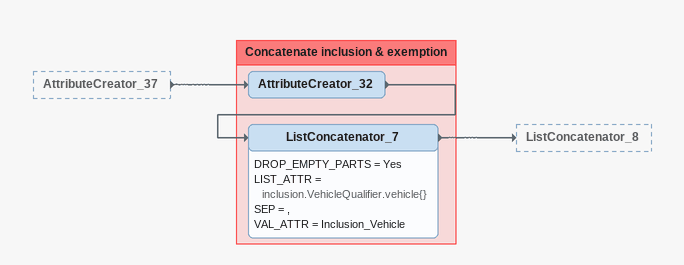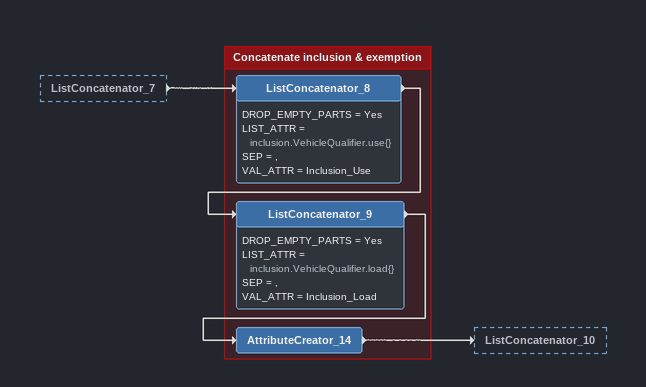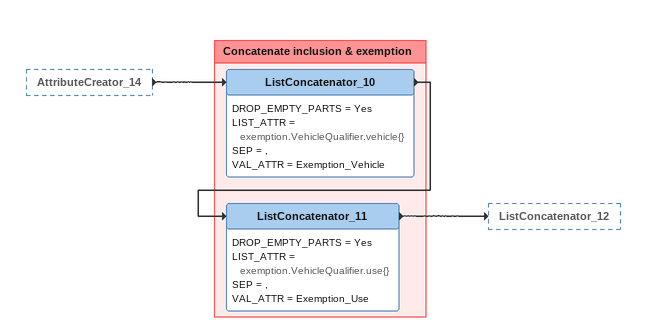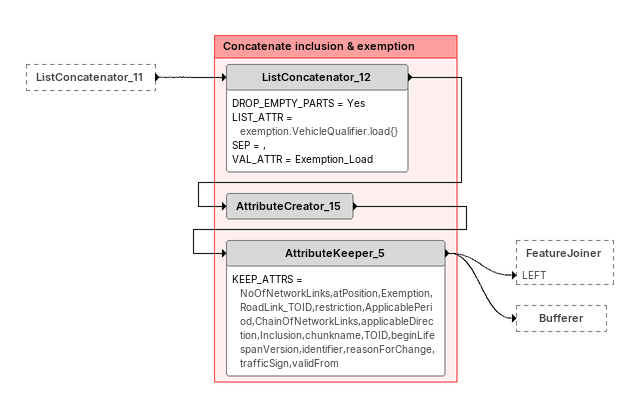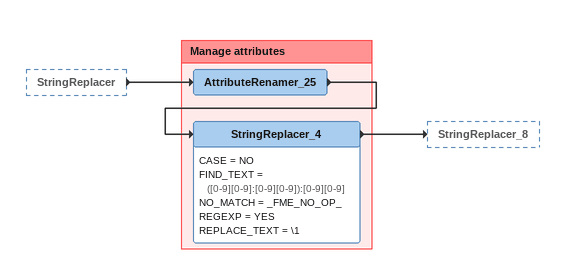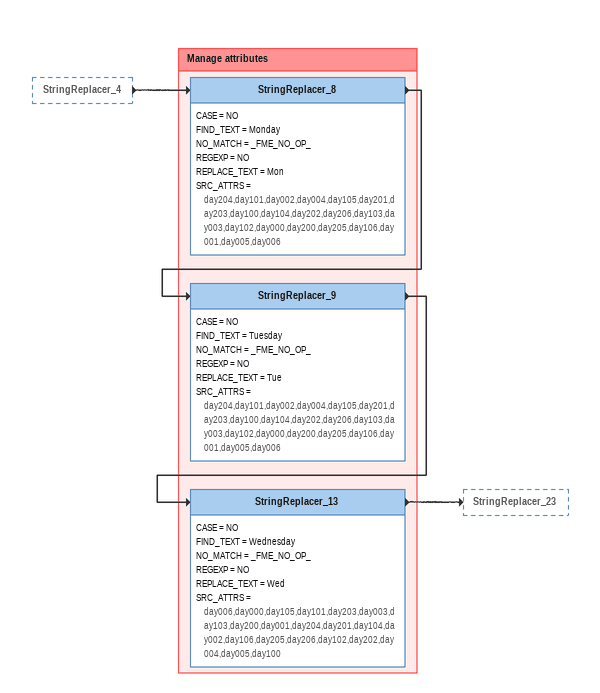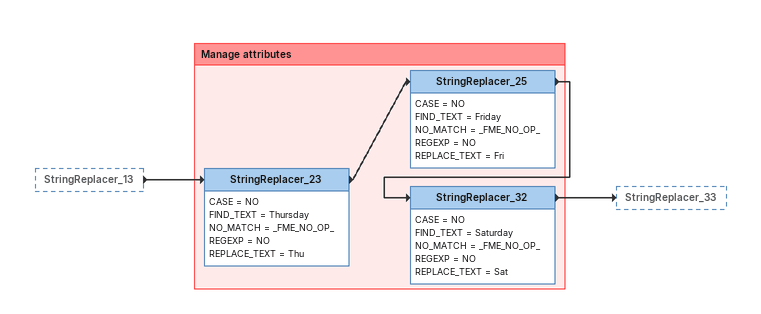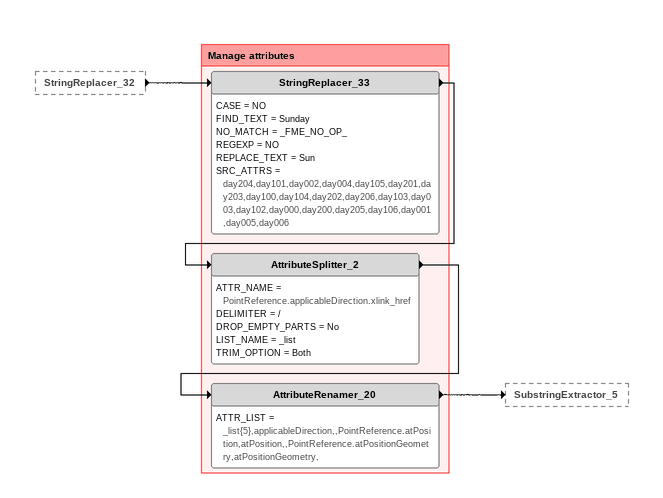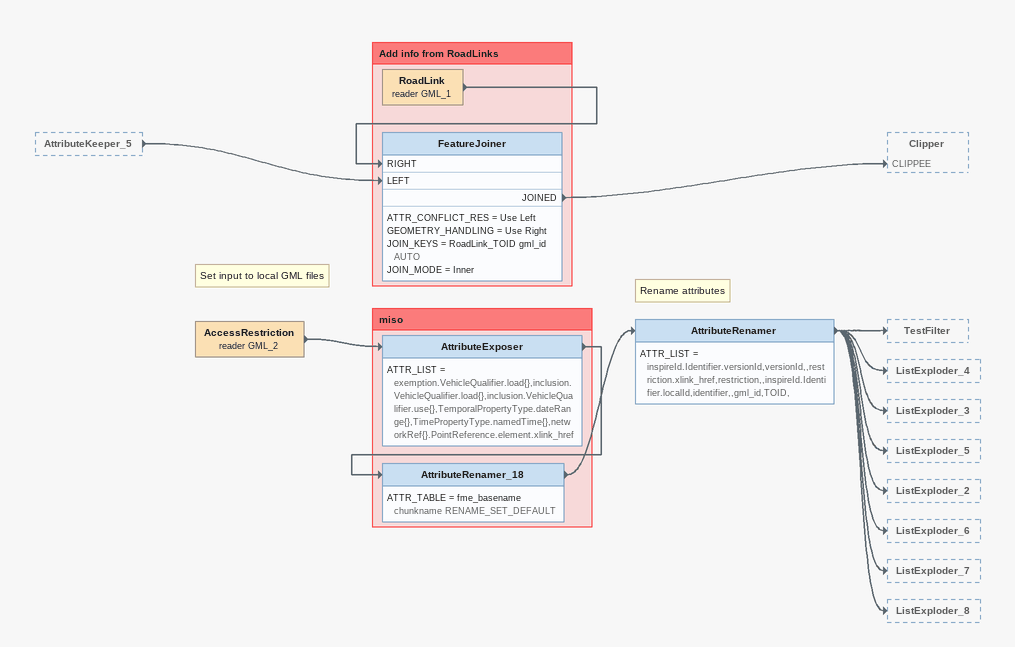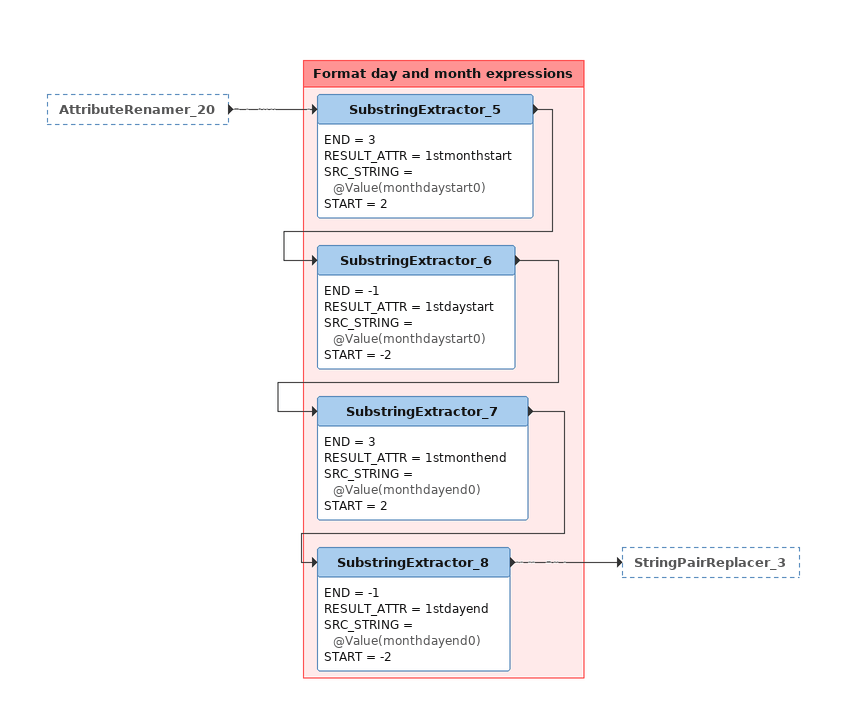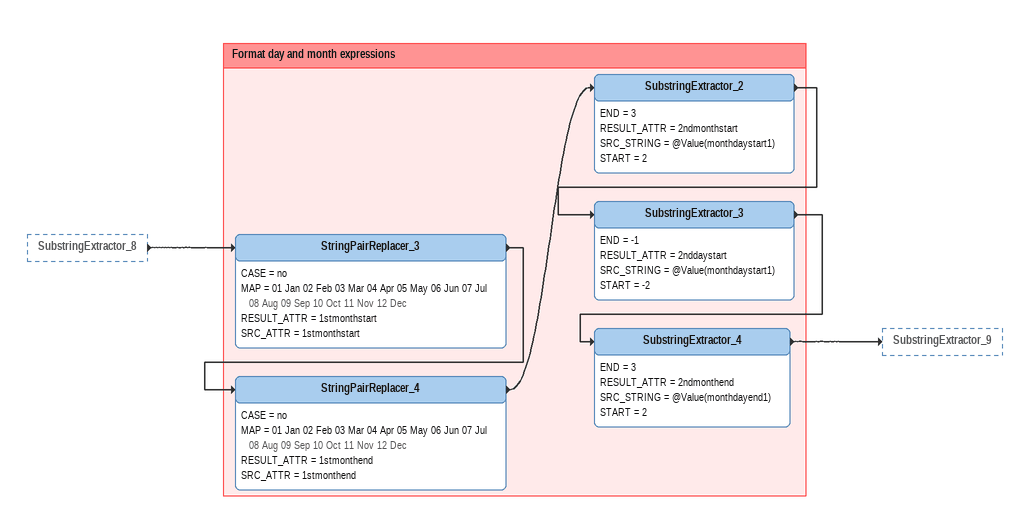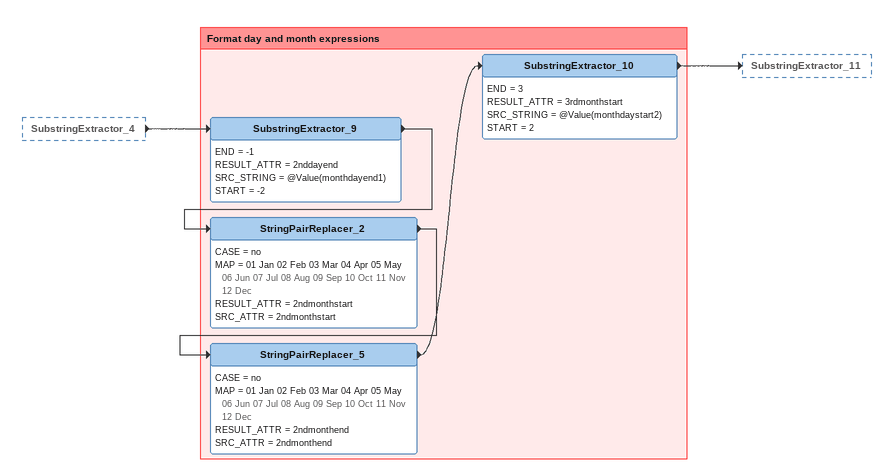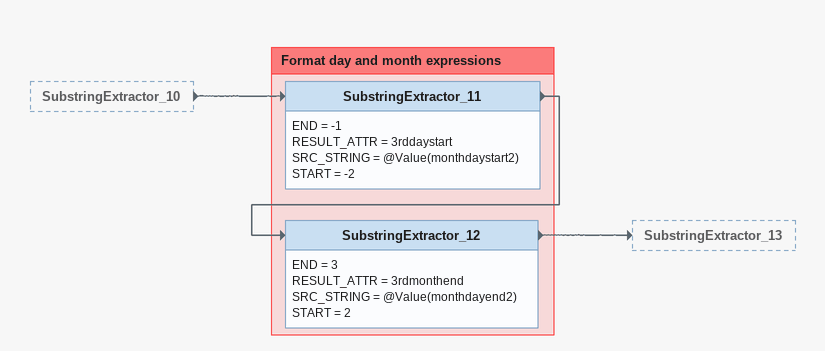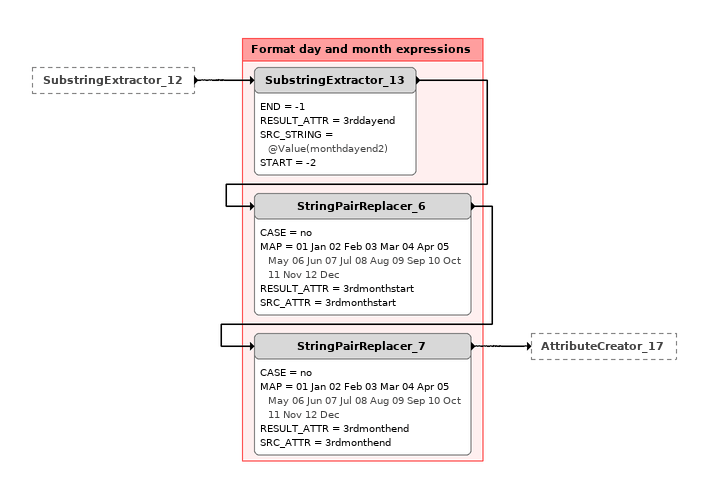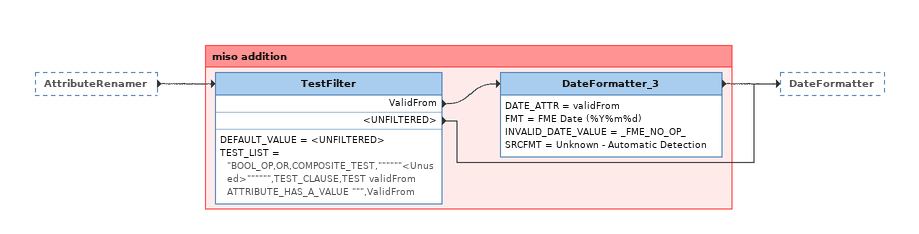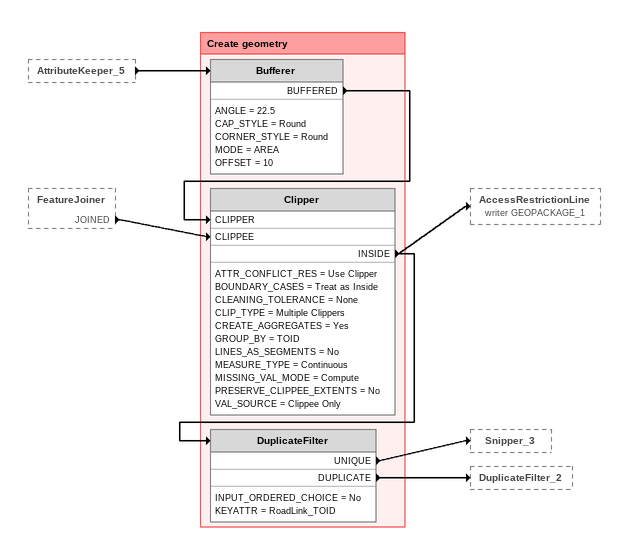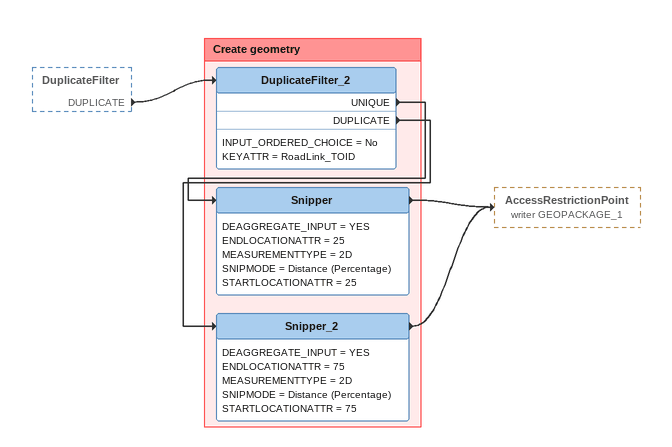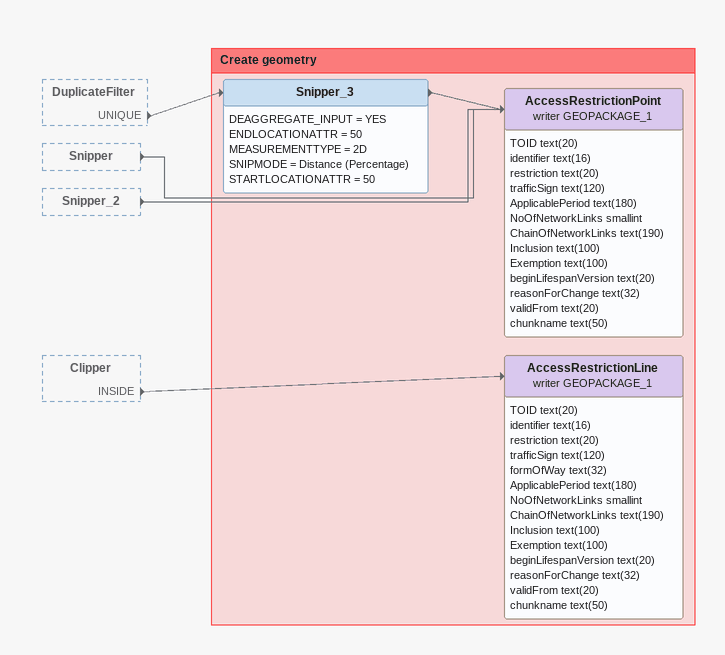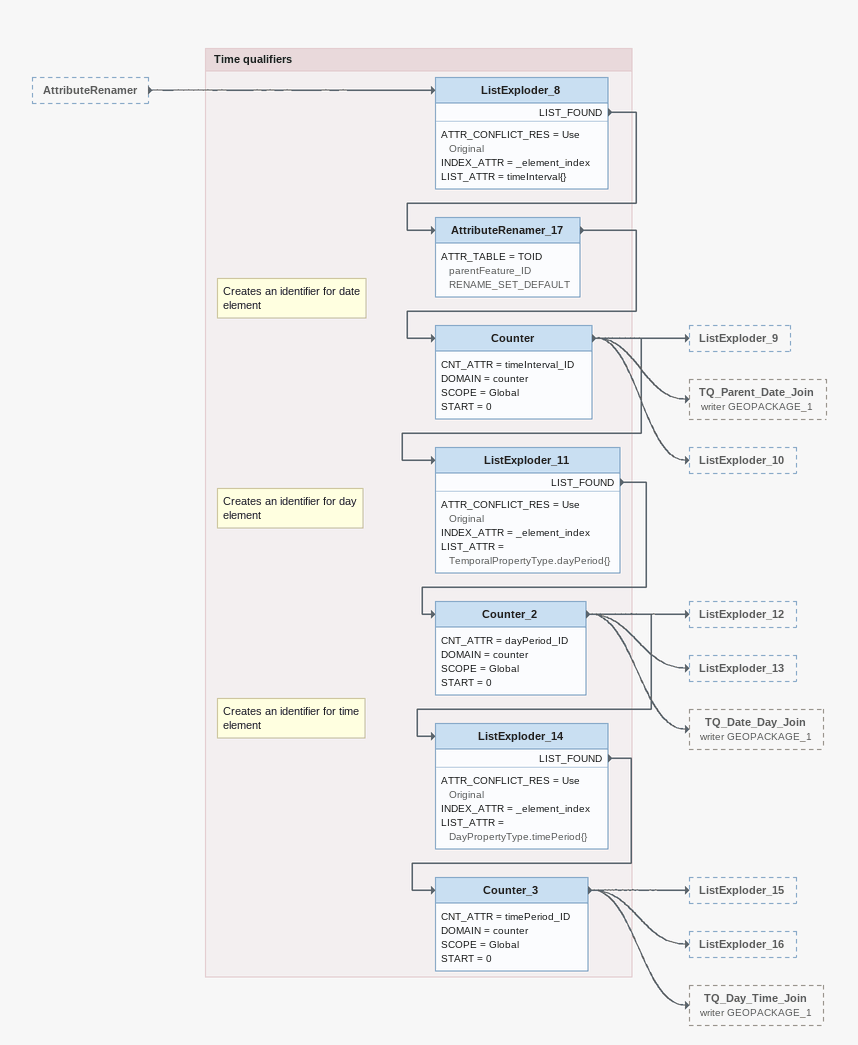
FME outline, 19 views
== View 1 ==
AttributeCreator_37 [outside]
    -> AttributeCreator_32

Bookmark: Concatenate inclusion & exemption
AttributeCreator_32
    -> ListConcatenator_7
ListConcatenator_7
    DROP_EMPTY_PARTS = Yes
    LIST_ATTR = inclusion.VehicleQualifier.vehicle{}
    SEP = ,
    VAL_ATTR = Inclusion_Vehicle
    -> ListConcatenator_8

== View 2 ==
ListConcatenator_7 [outside]
    -> ListConcatenator_8

Bookmark: Concatenate inclusion & exemption
ListConcatenator_8
    DROP_EMPTY_PARTS = Yes
    LIST_ATTR = inclusion.VehicleQualifier.use{}
    SEP = ,
    VAL_ATTR = Inclusion_Use
    -> ListConcatenator_9
ListConcatenator_9
    DROP_EMPTY_PARTS = Yes
    LIST_ATTR = inclusion.VehicleQualifier.load{}
    SEP = ,
    VAL_ATTR = Inclusion_Load
    -> AttributeCreator_14
AttributeCreator_14
    -> ListConcatenator_10

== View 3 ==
AttributeCreator_14 [outside]
    -> ListConcatenator_10

Bookmark: Concatenate inclusion & exemption
ListConcatenator_10
    DROP_EMPTY_PARTS = Yes
    LIST_ATTR = exemption.VehicleQualifier.vehicle{}
    SEP = ,
    VAL_ATTR = Exemption_Vehicle
    -> ListConcatenator_11
ListConcatenator_11
    DROP_EMPTY_PARTS = Yes
    LIST_ATTR = exemption.VehicleQualifier.use{}
    SEP = ,
    VAL_ATTR = Exemption_Use
    -> ListConcatenator_12

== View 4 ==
ListConcatenator_11 [outside]
    -> ListConcatenator_12

Bookmark: Concatenate inclusion & exemption
ListConcatenator_12
    DROP_EMPTY_PARTS = Yes
    LIST_ATTR = exemption.VehicleQualifier.load{}
    SEP = ,
    VAL_ATTR = Exemption_Load
    -> AttributeCreator_15
AttributeCreator_15
    -> AttributeKeeper_5
AttributeKeeper_5
    KEEP_ATTRS = NoOfNetworkLinks,atPosition,Exemption,RoadLink_TOID,restriction,ApplicablePeriod,ChainOfNetworkLinks,applicableDirection,Inclusion,chunkname,TOID,beginLifespanVersion,identifier,reasonForChange,trafficSign,validFrom
    -> FeatureJoiner [LEFT]
    -> Bufferer

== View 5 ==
StringReplacer [outside]
    -> AttributeRenamer_25

Bookmark: Manage attributes
AttributeRenamer_25
    -> StringReplacer_4
StringReplacer_4
    CASE = NO
    FIND_TEXT = ([0-9][0-9]:[0-9][0-9]):[0-9][0-9]
    NO_MATCH = _FME_NO_OP_
    REGEXP = YES
    REPLACE_TEXT = \1
    -> StringReplacer_8

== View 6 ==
StringReplacer_4 [outside]
    -> StringReplacer_8

Bookmark: Manage attributes
StringReplacer_8
    CASE = NO
    FIND_TEXT = Monday
    NO_MATCH = _FME_NO_OP_
    REGEXP = NO
    REPLACE_TEXT = Mon
    SRC_ATTRS = day204,day101,day002,day004,day105,day201,day203,day100,day104,day202,day206,day103,day003,day102,day000,day200,day205,day106,day001,day005,day006
    -> StringReplacer_9
StringReplacer_9
    CASE = NO
    FIND_TEXT = Tuesday
    NO_MATCH = _FME_NO_OP_
    REGEXP = NO
    REPLACE_TEXT = Tue
    SRC_ATTRS = day204,day101,day002,day004,day105,day201,day203,day100,day104,day202,day206,day103,day003,day102,day000,day200,day205,day106,day001,day005,day006
    -> StringReplacer_13
StringReplacer_13
    CASE = NO
    FIND_TEXT = Wednesday
    NO_MATCH = _FME_NO_OP_
    REGEXP = NO
    REPLACE_TEXT = Wed
    SRC_ATTRS = day006,day000,day105,day101,day203,day003,day103,day200,day001,day204,day201,day104,day002,day106,day205,day206,day102,day202,day004,day005,day100
    -> StringReplacer_23

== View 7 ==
StringReplacer_13 [outside]
    -> StringReplacer_23

Bookmark: Manage attributes
StringReplacer_23
    CASE = NO
    FIND_TEXT = Thursday
    NO_MATCH = _FME_NO_OP_
    REGEXP = NO
    REPLACE_TEXT = Thu
    -> StringReplacer_25
StringReplacer_25
    CASE = NO
    FIND_TEXT = Friday
    NO_MATCH = _FME_NO_OP_
    REGEXP = NO
    REPLACE_TEXT = Fri
    -> StringReplacer_32
StringReplacer_32
    CASE = NO
    FIND_TEXT = Saturday
    NO_MATCH = _FME_NO_OP_
    REGEXP = NO
    REPLACE_TEXT = Sat
    -> StringReplacer_33

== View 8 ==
StringReplacer_32 [outside]
    -> StringReplacer_33

Bookmark: Manage attributes
StringReplacer_33
    CASE = NO
    FIND_TEXT = Sunday
    NO_MATCH = _FME_NO_OP_
    REGEXP = NO
    REPLACE_TEXT = Sun
    SRC_ATTRS = day204,day101,day002,day004,day105,day201,day203,day100,day104,day202,day206,day103,day003,day102,day000,day200,day205,day106,day001,day005,day006
    -> AttributeSplitter_2
AttributeSplitter_2
    ATTR_NAME = PointReference.applicableDirection.xlink_href
    DELIMITER = /
    DROP_EMPTY_PARTS = No
    LIST_NAME = _list
    TRIM_OPTION = Both
    -> AttributeRenamer_20
AttributeRenamer_20
    ATTR_LIST = _list{5},applicableDirection,,PointReference.atPosition,atPosition,,PointReference.atPositionGeometry,atPositionGeometry,
    -> SubstringExtractor_5

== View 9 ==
AttributeKeeper_5 [outside]
    -> FeatureJoiner [LEFT]
Note: Set input to local GML files
AccessRestriction (reader GML_2)
    -> AttributeExposer
Note: Rename attributes
AttributeRenamer
    ATTR_LIST = inspireId.Identifier.versionId,versionId,,restriction.xlink_href,restriction,,inspireId.Identifier.localId,identifier,,gml_id,TOID,
    -> TestFilter
    -> ListExploder_4
    -> ListExploder_3
    -> ListExploder_5
    -> ListExploder_2
    -> ListExploder_6
    -> ListExploder_7
    -> ListExploder_8

Bookmark: miso
AttributeExposer
    ATTR_LIST = exemption.VehicleQualifier.load{},inclusion.VehicleQualifier.load{},inclusion.VehicleQualifier.use{},TemporalPropertyType.dateRange{},TimePropertyType.namedTime{},networkRef{}.PointReference.element.xlink_href
    -> AttributeRenamer_18
AttributeRenamer_18
    ATTR_TABLE = fme_basename chunkname RENAME_SET_DEFAULT
    -> AttributeRenamer

Bookmark: Add info from RoadLinks
RoadLink (reader GML_1)
    -> FeatureJoiner [RIGHT]
FeatureJoiner
    ATTR_CONFLICT_RES = Use Left
    GEOMETRY_HANDLING = Use Right
    JOIN_KEYS = RoadLink_TOID gml_id AUTO
    JOIN_MODE = Inner
    JOINED -> Clipper [CLIPPEE]

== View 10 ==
AttributeRenamer_20 [outside]
    -> SubstringExtractor_5

Bookmark: Format day and month expressions
SubstringExtractor_5
    END = 3
    RESULT_ATTR = 1stmonthstart
    SRC_STRING = @Value(monthdaystart0)
    START = 2
    -> SubstringExtractor_6
SubstringExtractor_6
    END = -1
    RESULT_ATTR = 1stdaystart
    SRC_STRING = @Value(monthdaystart0)
    START = -2
    -> SubstringExtractor_7
SubstringExtractor_7
    END = 3
    RESULT_ATTR = 1stmonthend
    SRC_STRING = @Value(monthdayend0)
    START = 2
    -> SubstringExtractor_8
SubstringExtractor_8
    END = -1
    RESULT_ATTR = 1stdayend
    SRC_STRING = @Value(monthdayend0)
    START = -2
    -> StringPairReplacer_3

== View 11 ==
SubstringExtractor_8 [outside]
    -> StringPairReplacer_3

Bookmark: Format day and month expressions
StringPairReplacer_3
    CASE = no
    MAP = 01 Jan 02 Feb 03 Mar 04 Apr 05 May 06 Jun 07 Jul 08 Aug 09 Sep 10 Oct 11 Nov 12 Dec
    RESULT_ATTR = 1stmonthstart
    SRC_ATTR = 1stmonthstart
    -> StringPairReplacer_4
StringPairReplacer_4
    CASE = no
    MAP = 01 Jan 02 Feb 03 Mar 04 Apr 05 May 06 Jun 07 Jul 08 Aug 09 Sep 10 Oct 11 Nov 12 Dec
    RESULT_ATTR = 1stmonthend
    SRC_ATTR = 1stmonthend
    -> SubstringExtractor_2
SubstringExtractor_2
    END = 3
    RESULT_ATTR = 2ndmonthstart
    SRC_STRING = @Value(monthdaystart1)
    START = 2
    -> SubstringExtractor_3
SubstringExtractor_3
    END = -1
    RESULT_ATTR = 2nddaystart
    SRC_STRING = @Value(monthdaystart1)
    START = -2
    -> SubstringExtractor_4
SubstringExtractor_4
    END = 3
    RESULT_ATTR = 2ndmonthend
    SRC_STRING = @Value(monthdayend1)
    START = 2
    -> SubstringExtractor_9

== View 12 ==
SubstringExtractor_4 [outside]
    -> SubstringExtractor_9

Bookmark: Format day and month expressions
SubstringExtractor_9
    END = -1
    RESULT_ATTR = 2nddayend
    SRC_STRING = @Value(monthdayend1)
    START = -2
    -> StringPairReplacer_2
StringPairReplacer_2
    CASE = no
    MAP = 01 Jan 02 Feb 03 Mar 04 Apr 05 May 06 Jun 07 Jul 08 Aug 09 Sep 10 Oct 11 Nov 12 Dec
    RESULT_ATTR = 2ndmonthstart
    SRC_ATTR = 2ndmonthstart
    -> StringPairReplacer_5
StringPairReplacer_5
    CASE = no
    MAP = 01 Jan 02 Feb 03 Mar 04 Apr 05 May 06 Jun 07 Jul 08 Aug 09 Sep 10 Oct 11 Nov 12 Dec
    RESULT_ATTR = 2ndmonthend
    SRC_ATTR = 2ndmonthend
    -> SubstringExtractor_10
SubstringExtractor_10
    END = 3
    RESULT_ATTR = 3rdmonthstart
    SRC_STRING = @Value(monthdaystart2)
    START = 2
    -> SubstringExtractor_11

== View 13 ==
SubstringExtractor_10 [outside]
    -> SubstringExtractor_11

Bookmark: Format day and month expressions
SubstringExtractor_11
    END = -1
    RESULT_ATTR = 3rddaystart
    SRC_STRING = @Value(monthdaystart2)
    START = -2
    -> SubstringExtractor_12
SubstringExtractor_12
    END = 3
    RESULT_ATTR = 3rdmonthend
    SRC_STRING = @Value(monthdayend2)
    START = 2
    -> SubstringExtractor_13

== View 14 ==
SubstringExtractor_12 [outside]
    -> SubstringExtractor_13

Bookmark: Format day and month expressions
SubstringExtractor_13
    END = -1
    RESULT_ATTR = 3rddayend
    SRC_STRING = @Value(monthdayend2)
    START = -2
    -> StringPairReplacer_6
StringPairReplacer_6
    CASE = no
    MAP = 01 Jan 02 Feb 03 Mar 04 Apr 05 May 06 Jun 07 Jul 08 Aug 09 Sep 10 Oct 11 Nov 12 Dec
    RESULT_ATTR = 3rdmonthstart
    SRC_ATTR = 3rdmonthstart
    -> StringPairReplacer_7
StringPairReplacer_7
    CASE = no
    MAP = 01 Jan 02 Feb 03 Mar 04 Apr 05 May 06 Jun 07 Jul 08 Aug 09 Sep 10 Oct 11 Nov 12 Dec
    RESULT_ATTR = 3rdmonthend
    SRC_ATTR = 3rdmonthend
    -> AttributeCreator_17

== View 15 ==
AttributeRenamer [outside]
    -> TestFilter

Bookmark: miso addition
TestFilter
    DEFAULT_VALUE = <UNFILTERED>
    TEST_LIST = "BOOL_OP,OR,COMPOSITE_TEST,""""""<Unused>"""""",TEST_CLAUSE,TEST validFrom ATTRIBUTE_HAS_A_VALUE """,ValidFrom
    ValidFrom -> DateFormatter_3
    <UNFILTERED> -> DateFormatter
DateFormatter_3
    DATE_ATTR = validFrom
    FMT = FME Date (%Y%m%d)
    INVALID_DATE_VALUE = _FME_NO_OP_
    SRCFMT = Unknown - Automatic Detection
    -> DateFormatter

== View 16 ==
AttributeKeeper_5 [outside]
    -> Bufferer
FeatureJoiner [outside]
    JOINED -> Clipper [CLIPPEE]

Bookmark: Create geometry
Bufferer
    ANGLE = 22.5
    CAP_STYLE = Round
    CORNER_STYLE = Round
    MODE = AREA
    OFFSET = 10
    BUFFERED -> Clipper [CLIPPER]
Clipper
    ATTR_CONFLICT_RES = Use Clipper
    BOUNDARY_CASES = Treat as Inside
    CLEANING_TOLERANCE = None
    CLIP_TYPE = Multiple Clippers
    CREATE_AGGREGATES = Yes
    GROUP_BY = TOID
    LINES_AS_SEGMENTS = No
    MEASURE_TYPE = Continuous
    MISSING_VAL_MODE = Compute
    PRESERVE_CLIPPEE_EXTENTS = No
    VAL_SOURCE = Clippee Only
    INSIDE -> AccessRestrictionLine (writer GEOPACKAGE_1)
    INSIDE -> DuplicateFilter
DuplicateFilter
    INPUT_ORDERED_CHOICE = No
    KEYATTR = RoadLink_TOID
    UNIQUE -> Snipper_3
    DUPLICATE -> DuplicateFilter_2

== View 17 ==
DuplicateFilter [outside]
    DUPLICATE -> DuplicateFilter_2

Bookmark: Create geometry
DuplicateFilter_2
    INPUT_ORDERED_CHOICE = No
    KEYATTR = RoadLink_TOID
    UNIQUE -> Snipper
    DUPLICATE -> Snipper_2
Snipper
    DEAGGREGATE_INPUT = YES
    ENDLOCATIONATTR = 25
    MEASUREMENTTYPE = 2D
    SNIPMODE = Distance (Percentage)
    STARTLOCATIONATTR = 25
    -> AccessRestrictionPoint (writer GEOPACKAGE_1)
Snipper_2
    DEAGGREGATE_INPUT = YES
    ENDLOCATIONATTR = 75
    MEASUREMENTTYPE = 2D
    SNIPMODE = Distance (Percentage)
    STARTLOCATIONATTR = 75
    -> AccessRestrictionPoint (writer GEOPACKAGE_1)

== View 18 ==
DuplicateFilter [outside]
    UNIQUE -> Snipper_3
Snipper [outside]
    -> AccessRestrictionPoint (writer GEOPACKAGE_1)
Snipper_2 [outside]
    -> AccessRestrictionPoint (writer GEOPACKAGE_1)
Clipper [outside]
    INSIDE -> AccessRestrictionLine (writer GEOPACKAGE_1)

Bookmark: Create geometry
Snipper_3
    DEAGGREGATE_INPUT = YES
    ENDLOCATIONATTR = 50
    MEASUREMENTTYPE = 2D
    SNIPMODE = Distance (Percentage)
    STARTLOCATIONATTR = 50
    -> AccessRestrictionPoint (writer GEOPACKAGE_1)
AccessRestrictionPoint (writer GEOPACKAGE_1)
    attributes: TOID text(20), identifier text(16), restriction text(20), trafficSign text(120), ApplicablePeriod text(180), NoOfNetworkLinks smallint, ChainOfNetworkLinks text(190), Inclusion text(100), Exemption text(100), beginLifespanVersion text(20), reasonForChange text(32), validFrom text(20), chunkname text(50)
AccessRestrictionLine (writer GEOPACKAGE_1)
    attributes: TOID text(20), identifier text(16), restriction text(20), trafficSign text(120), formOfWay text(32), ApplicablePeriod text(180), NoOfNetworkLinks smallint, ChainOfNetworkLinks text(190), Inclusion text(100), Exemption text(100), beginLifespanVersion text(20), reasonForChange text(32), validFrom text(20), chunkname text(50)

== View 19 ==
AttributeRenamer [outside]
    -> ListExploder_8

Bookmark: Time qualifiers
ListExploder_8
    ATTR_CONFLICT_RES = Use Original
    INDEX_ATTR = _element_index
    LIST_ATTR = timeInterval{}
    LIST_FOUND -> AttributeRenamer_17
AttributeRenamer_17
    ATTR_TABLE = TOID parentFeature_ID RENAME_SET_DEFAULT
    -> Counter
Note: Creates an identifier for date element
Counter
    CNT_ATTR = timeInterval_ID
    DOMAIN = counter
    SCOPE = Global
    START = 0
    -> ListExploder_9
    -> TQ_Parent_Date_Join (writer GEOPACKAGE_1)
    -> ListExploder_10
    -> ListExploder_11
ListExploder_11
    ATTR_CONFLICT_RES = Use Original
    INDEX_ATTR = _element_index
    LIST_ATTR = TemporalPropertyType.dayPeriod{}
    LIST_FOUND -> Counter_2
Note: Creates an identifier for day element
Counter_2
    CNT_ATTR = dayPeriod_ID
    DOMAIN = counter
    SCOPE = Global
    START = 0
    -> ListExploder_12
    -> ListExploder_13
    -> ListExploder_14
    -> TQ_Date_Day_Join (writer GEOPACKAGE_1)
ListExploder_14
    ATTR_CONFLICT_RES = Use Original
    INDEX_ATTR = _element_index
    LIST_ATTR = DayPropertyType.timePeriod{}
    LIST_FOUND -> Counter_3
Note: Creates an identifier for time element
Counter_3
    CNT_ATTR = timePeriod_ID
    DOMAIN = counter
    SCOPE = Global
    START = 0
    -> ListExploder_15
    -> ListExploder_16
    -> TQ_Day_Time_Join (writer GEOPACKAGE_1)
